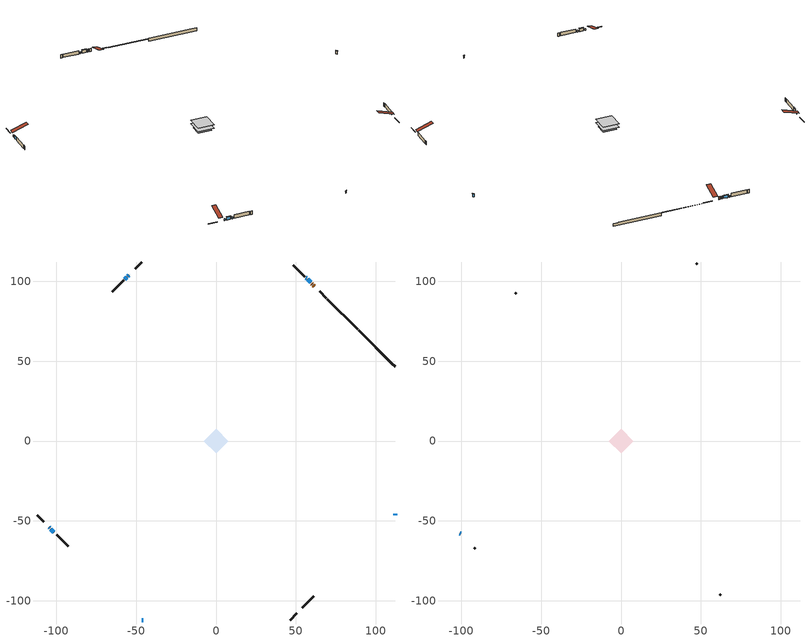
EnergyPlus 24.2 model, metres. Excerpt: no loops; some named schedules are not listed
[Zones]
conditioned space
 floor adiabatic (Floor2 construction): -6.37,0 0,6.37 6.37,0 0,-6.37 z0.11
 floor adiabatic (AdiabaticFloorConstruction): -7.68,0 0,7.68 7.68,0 0,-7.68 z0.11
 floor foundation (Slab1 construction): -5.71,0.62 -0.62,5.71 5.71,-0.62 0.62,-5.71 z-2.1
 floor foundation (Slab2 construction): -6.37,0 0,6.37 6.37,0 0,-6.37 z-0.26
 wall outside (RimJoist1 construction): 46.44,-112.12 50.72,-107.84 / -112.12,-46.44 -107.84,-50.72 / -46.44,112.12 -50.72,107.84 / 69.15,89.4 64.87,93.68 z0.11:0.41
 wall outside (AdiabaticWallConstruction 1): 61.59,96.97 60.9,97.65 / 60.24,98.31 59.92,98.64 z0.11:2.14
 wall outside (AdiabaticWallConstruction): -104.55,-54 -104.08,-54.48 / -54,104.55 -54.1,104.46 / -54.75,103.8 -55.22,103.33 z0.11:1.33; -46.44,-112.12 -45.56,-112.12 z0.11:1.51; -103.42,-55.13 -101.55,-57 / 112.12,-46.44 112.12,-45.56 / 59.26,99.29 57.39,101.16 / -55.88,102.67 -57.13,101.43 z0.11:2.15; 56.74,101.82 56.31,102.25 z0.11:0.95
 wall outside (Wall1 construction): 54,-104.55 61.28,-97.28 / -99.77,-58.79 -92.49,-66.06 / -57.78,100.77 -65.06,93.5 / 55.65,102.9 48.38,110.18 z0.11:2.55
 wall foundation (FoundationWall1 construction): 89.29,69.26,-2.1 89.29,69.26,0.11 109.83,48.72,0.11 109.83,48.72,-0.18 112.12,46.44,-0.18 112.12,46.44,-2.1
 wall foundation (FoundationWall2 construction): 88.63,69.92 69.81,88.74 z-0.26:0.04
 window (WindowConstruction 6): -104.55,-54 -104.08,-54.48 z0.11:1.33
 window (WindowConstruction 4): -46.44,-112.12 -45.56,-112.12 z0.11:1.51
 window (WindowConstruction 5): -103.42,-55.13 -101.55,-57 z0.11:2.15
 window (WindowConstruction 7): -54,104.55 -54.1,104.46 z0.11:1.33
 window (WindowConstruction 8): -54.75,103.8 -55.22,103.33 z0.11:1.33
 window (WindowConstruction): 112.12,-46.44 112.12,-45.56 z0.11:2.15
 window (WindowConstruction 1): 59.26,99.29 57.39,101.16 z0.11:2.15
 window (WindowConstruction 2): 56.74,101.82 56.31,102.25 z0.11:0.95
 window (WindowConstruction 3): -55.88,102.67 -57.13,101.43 z0.11:2.15
 door (Door): 61.59,96.97 60.9,97.65 z0.11:2.14
 door (Door 1): 60.24,98.31 59.92,98.63 z0.11:2.14
 ceiling adiabatic (AdiabaticFloorConstruction): 0,-7.68 7.68,0 0,7.68 -7.68,0 z0.11
attic - vented
 floor to conditioned space (Floor1 construction Reversed): -7.68,0 0,7.68 7.68,0 0,-7.68 z2.55
 wall outside (AdiabaticWallConstruction): -100.9,-57.66 -100.42,-58.13 z0.11:1.33
 wall outside (Wall2 construction): 61.93,-96.62 62.56,-96 / -91.84,-66.72 -91.21,-67.34 / -65.71,92.84 -66.34,92.22 / 47.72,110.83 47.1,111.46 z0.11:2.55
 window (WindowConstruction 9): -100.9,-57.66 -100.42,-58.13 z0.11:1.33
 roof outside (Roof1 construction): 53.35,-105.21,2.55 45.87,-97.72,6.08 43.89,-99.7,6.08 51.38,-107.18,2.55; -105.21,-53.35,2.55 -97.72,-45.87,6.08 -99.7,-43.89,6.08 -107.18,-51.38,2.55; -53.35,105.21,2.55 -45.87,97.72,6.08 -43.89,99.7,6.08 -51.38,107.18,2.55; 62.24,96.31,2.55 54.76,88.83,6.08 56.73,86.86,6.08 64.22,94.34,2.55
shading: -45.36,-112.12 -46.64,-112.12 -46.64,-112.53 -45.36,-112.53 z1.71; -101.41,-57.14 -103.56,-54.99 -103.85,-55.28 -101.7,-57.43 z2.35; 112.12,-45.36 112.12,-46.64 112.53,-46.64 112.53,-45.36 z2.35; 57.25,101.3 59.41,99.15 59.7,99.44 57.54,101.59 z2.35; 56.16,102.39 56.88,101.67 57.17,101.97 56.46,102.68 z1.15; -57.27,101.29 -55.74,102.82 -56.03,103.11 -57.56,101.58 z2.35
[Building]
Building 1: Terrain=Suburbs
[Site:Location]
Quebec Intl AP_QC: Latitude {deg}=46.8; Longitude {deg}=-71.38; Time Zone {hr}=-5; Elevation {m}=74; Keep Site Location Information=Yes
[Site:GroundTemperature:Shallow]
0.0108218, -2.24938, -2.43038, -1.3578, 2.94801, 7.23376, 10.9493, 13.303, 13.5029, 11.5886, 7.96783, 3.81355
[Site:WaterMainsTemperature]
Calculation Method=Schedule; Temperature Schedule=mains temperature schedule
[Material] Roughness=Rough; Thermal Absorptance=0.9
Name | Thickness {m} | Conductivity {W/m-K} | Density {kg/m3} | Specific Heat {J/kg-K} | Solar Absorptance | Visible Absorptance
asphalt or fiberglass shingles | 0.00635 | 0.162714 | 1121.4 | 1465.45 | 0.4 | 0.4
ceiling loosefill ins | 0.0846667 | 0.0480833 | 16.02 | 1046.75 | 0.7 | 0.7
ceiling stud and cavity | 0.1397 | 0.154653 | 65.682 | 1177.47 | 0.7 | 0.7
concrete 4.0 in. | 0.1016 | 1.803125 | 2242.8 | 837.4 | 0.7 | 0.7
concrete 8.0 in. | 0.2032 | 1.803125 | 2242.8 | 837.4 | 0.7 | 0.7
door material | 0.04445 | 0.188738 | 512.64 | 1214.23 | 0.7 | 0.7
exterior vertical ins | 0.0190685 | 0.029427 | 32.04 | 1214.23 | 0.7 | 0.7
floor covering | 0.0127 | 9.015625 | 54.468 | 1339.84 | 0.6 | 0.6
floor covering 1 | 0.0127 | 0.0433444 | 54.468 | 1339.84 | 0.6 | 0.6
floor rigid ins; wall rigid ins | 0.512978 | 0.029427 | 32.04 | 1214.23 | 0.7 | 0.7
floor stud and cavity | 0.0889 | 0.340671 | 50.32683 | 1063.81 | 0.7 | 0.7
floor stud and cavity 1 | 0.1397 | 1.75129 | 37.0049 | 1207.88 | 0.7 | 0.7
furniture material conditioned space 1 | 0.1524 | 0.115458 | 640.8 | 1214.23 | 0.6 | 0.6
gypsum board | 0.0127 | 0.160291 | 801 | 837.4 | 0.6 | 0.6
gypsum board 1 | 0.0127 | 0.160291 | 801 | 837.4 | 0.7 | 0.7
osb sheathing 0.5 in. | 0.0127 | 0.115458 | 512.64 | 1214.23 | 0.7 | 0.7
osb sheathing 0.75 in. | 0.01905 | 0.115458 | 512.64 | 1214.23 | 0.7 | 0.7
rim joist stud and cavity | 0.0508 | 0.126838 | 50.32683 | 1063.81 | 0.6 | 0.6
wall stud and cavity | 0.1397 | 0.181555 | 139.0536 | 1170.24 | 0.7 | 0.7
wall stud and cavity 1 | 0.0889 | 6.1454 | 50.32683 | 1063.81 | 0.6 | 0.6
wall stud and cavity 2 | 0.0889 | 0.380278 | 52.3479 | 1209.89 | 0.7 | 0.7
wall stud and cavity 3 | 0.0889 | 0.391764 | 83.0341 | 1211.67 | 0.7 | 0.7
wood siding | 0.0254 | 0.102417 | 544.68 | 1172.36 | 0.4 | 0.4
wood siding 1 | 0.00254 | 0.102417 | 544.68 | 1172.36 | 0.4 | 0.4
wood siding 2; wood siding 3; wood siding 4 | 0.0254 | 0.102417 | 544.68 | 1172.36 | 0.7 | 0.7
[WindowMaterial:SimpleGlazingSystem]
Name | U-Factor {W/m2-K} | Solar Heat Gain Coefficient
WindowMaterial | 2.9378 | 0.6
WindowMaterial 1 | 2.99912 | 0.5
WindowMaterial 2 | 2.94859 | 0.58
WindowMaterial 3 | 3.01559 | 0.62
WindowMaterial 4 | 3.222265 | 0.42
[Construction]
AdiabaticFloorConstruction: floor stud and cavity 1, floor rigid ins, osb sheathing 0.75 in., floor covering 1
AdiabaticWallConstruction: wood siding 3, wall rigid ins, wall stud and cavity 2, gypsum board
AdiabaticWallConstruction 1: wood siding 4, wall rigid ins, wall stud and cavity 2, gypsum board
Door; Door 1: door material
Floor1 construction Reversed: gypsum board, ceiling stud and cavity, ceiling loosefill ins
Floor2 construction: floor stud and cavity, floor covering
FoundationWall1 construction: concrete 8.0 in.
FoundationWall2 construction: concrete 8.0 in., gypsum board 1
furniture construction conditioned space 1: furniture material conditioned space 1
PartitionWallConstruction: gypsum board, wall stud and cavity 3, gypsum board
RimJoist1 construction: wood siding 2, rim joist stud and cavity
Roof1 construction: asphalt or fiberglass shingles
Slab1 construction; Slab2 construction: concrete 4.0 in.
Wall1 construction: wood siding, osb sheathing 0.5 in., wall stud and cavity, gypsum board
Wall2 construction: wood siding 1, wall stud and cavity 1
WindowConstruction; WindowConstruction 1; WindowConstruction 3; WindowConstruction 5: WindowMaterial
WindowConstruction 2: WindowMaterial 1
WindowConstruction 4: WindowMaterial 2
WindowConstruction 6; WindowConstruction 8; WindowConstruction 9: WindowMaterial 3
WindowConstruction 7: WindowMaterial 4
[Zone] Multiplier=1; Part of Total Floor Area=Yes
Name | Volume {m3}
attic - vented | 67.5658
conditioned space | 485.4
[Space]
Name | Zone | Volume {m3}
attic - vented 1 | attic - vented | 67.5658
conditioned space 1 | conditioned space | 485.4
[ZoneInfiltration:EffectiveLeakageArea]
infil attic - vented 1: Zone or Space=attic - vented 1; Schedule=Always On Discrete; Effective Air Leakage Area {cm2}=4357.29; Stack Coefficient=0.000414911; Wind Coefficient=1.37625e-05
[ZoneMixing]
whole house fan mix: Zone or Space=attic - vented; Schedule=Always On Continuous; Design Flow Rate Calculation Method=Flow/Zone; Design Flow Rate {m3/s}=0; Source Zone or Space=conditioned space
[SurfaceProperty:ExposedFoundationPerimeter] Exposed Perimeter Calculation Method=TotalExposedPerimeter
Name | Total Exposed Perimeter {m}
Slab1 | 32.278
Slab2 | 26.621
[InternalMass] Zone or ZoneList=conditioned space; Space or SpaceList=conditioned space 1
Name | Construction | Surface Area {m2}
furniture mass conditioned space 1 | furniture construction conditioned space 1 | 137.8
partition wall mass | PartitionWallConstruction | 263.42
[Lights]
interior lighting: Zone or ZoneList or Space or SpaceList=conditioned space 1; Schedule=interior lighting schedule; Design Level Calculation Method=LightingLevel; Lighting Level {W}=343.2; Return Air Fraction=0; Fraction Radiant=0.6; Fraction Visible=0.2; Fraction Replaceable=1
[People]
occupants: Zone or ZoneList or Space or SpaceList=conditioned space 1; Number of People Schedule=occupants schedule; Number of People Calculation Method=People; Number of People=3; Fraction Radiant=0.314171; Sensible Heat Fraction=0.56303; Activity Level Schedule=occupants activity schedule; Carbon Dioxide Generation Rate {m3/s-W}=0; Enable ASHRAE 55 Comfort Warnings=No; Mean Radiant Temperature Calculation Type=EnclosureAveraged
[ElectricEquipment] Zone or ZoneList or Space or SpaceList=conditioned space 1; Design Level Calculation Method=EquipmentLevel
Name | Schedule | Design Level {W} | Fraction Latent | Fraction Radiant | Fraction Lost
clothes dryer | clothes dryer schedule | 140.772 | 0.015 | 0.081 | 0.85
clothes washer | clothes washer schedule | 32.1985 | 0.03 | 0.162 | 0.7
cooking range | cooking range schedule | 215.147 | 0.08 | 0.432 | 0.2
dishwasher | dishwasher schedule | 66.8632 | 0.3 | 0.18 | 0.4
fridge | fridge schedule | 72.9452 | 0 | 0.6 | 0
mech vent bath fan 0 | mech vent bath fan 0 schedule | 50.2 | 0 | 0 | 1
mech vent house fan | mech vent house fan schedule | 12.6667 | 0 | 0 | 1
mech vent house fan cfis | mech vent house fan cfis schedule | 0 | 0 | 0 | 0
mech vent range fan 0 | mech vent range fan 0 schedule | 57 | 0 | 0 | 1
misc plug loads | misc plug loads schedule | 494.7 | 0.045 | 0.513 | 0.1
whole house fan | Always On Discrete | 0 | 0 | 0 | 1
[OtherEquipment] Zone or ZoneList or Space or SpaceList=conditioned space 1; Design Level Calculation Method=EquipmentLevel
Name | Fuel Type | Schedule | Design Level {W} | Fraction Latent | Fraction Radiant | Fraction Lost
clothes dryer 1 | Electricity | clothes dryer schedule | 0 | 0.015 | 0.081 | 0.85
cooking range 1 | Electricity | cooking range schedule | 0 | 0.08 | 0.432 | 0.2
general water use latent | None | general water use schedule | 62.594 | 1 | 0 | 0
general water use sensible | None | general water use schedule | -61.6891 | 0 | 0.6 | 0
mech vent house fan latent load | None | Always On Discrete | 0 | 1 | 0 | 0
mech vent house fan sensible load | None | Always On Discrete | 0 | 0 | 0 | 0
water heater energy adjustment1 | Electricity | Always On Discrete | 0.01 | 0 | 0 | 1
[ZoneInfiltration:DesignFlowRate] Zone or ZoneList or Space or SpaceList=conditioned space 1; Schedule=Always On Discrete; Design Flow Rate Calculation Method=Flow/Zone; Design Flow Rate {m3/s}=0
infil flow; natural vent flow; whole house fan flow
[Foundation:Kiva] Initial Indoor Air Temperature {C}=18; Wall Depth Below Slab {m}=0.2032
Name | Wall Height Above Grade {m} | Custom Block Material Name 1 | Custom Block Depth 1 {m} | Custom Block X Position 1 {m} | Custom Block Z Position 1 {m}
Foundation Kiva 1 | 0.110002
Foundation Kiva 2 | 0.0400202 | exterior vertical ins | 0.300015 | 0.2159 | 0
[Foundation:Kiva:Settings]
Soil Conductivity {W/m-K}=0.849921; Soil Density {kg/m3}=1842.3; Soil Specific Heat {J/kg-K}=418.7; Ground Solar Absorptivity=0.9; Ground Thermal Absorptivity=0.9; Ground Surface Roughness {m}=0.03; Far-Field Width {m}=40; Deep-Ground Boundary Condition=ZeroFlux; Deep-Ground Depth {m}=40; Minimum Cell Dimension {m}=0.2; Maximum Cell Growth Coefficient=3; Simulation Timestep=Timestep
[Exterior:Lights]
exterior lighting: Schedule=exterior lighting schedule; Design Level {W}=75.6
[Schedule:Constant]
Name | Hourly Value
Always On Continuous; mech vent house fan schedule; mech vent house fan cfis schedule; Always On Discrete | 1
occupants activity schedule | 117.228
fridge schedule | 0
[Schedule:Week:Daily]
interior lighting schedule Week Rule - Jan1-Jan27: interior lighting schedule day, interior lighting schedule day, interior lighting schedule day, interior lighting schedule day, interior lighting schedule day, interior lighting schedule day, interior lighting schedule day, interior lighting schedule default day, interior lighting schedule default day, interior lighting schedule default day, interior lighting schedule default day, interior lighting schedule default day
interior lighting schedule Week Rule - Jan28-Feb3: interior lighting schedule day, interior lighting schedule day, interior lighting schedule day, interior lighting schedule day, interior lighting schedule day 1, interior lighting schedule day 1, interior lighting schedule day 1, interior lighting schedule default day, interior lighting schedule default day, interior lighting schedule default day, interior lighting schedule default day, interior lighting schedule default day
interior lighting schedule Week Rule - Feb4-Feb24: interior lighting schedule day 1, interior lighting schedule day 1, interior lighting schedule day 1, interior lighting schedule day 1, interior lighting schedule day 1, interior lighting schedule day 1, interior lighting schedule day 1, interior lighting schedule default day, interior lighting schedule default day, interior lighting schedule default day, interior lighting schedule default day, interior lighting schedule default day
interior lighting schedule Week Rule - Feb25-Mar3: interior lighting schedule day 1, interior lighting schedule day 1, interior lighting schedule day 1, interior lighting schedule day 1, interior lighting schedule day 2, interior lighting schedule day 2, interior lighting schedule day 2, interior lighting schedule default day, interior lighting schedule default day, interior lighting schedule default day, interior lighting schedule default day, interior lighting schedule default day
interior lighting schedule Week Rule - Mar4-Mar31: interior lighting schedule day 2, interior lighting schedule day 2, interior lighting schedule day 2, interior lighting schedule day 2, interior lighting schedule day 2, interior lighting schedule day 2, interior lighting schedule day 2, interior lighting schedule default day, interior lighting schedule default day, interior lighting schedule default day, interior lighting schedule default day, interior lighting schedule default day
interior lighting schedule Week Rule - Apr1-Apr28: interior lighting schedule day 3, interior lighting schedule day 3, interior lighting schedule day 3, interior lighting schedule day 3, interior lighting schedule day 3, interior lighting schedule day 3, interior lighting schedule day 3, interior lighting schedule default day, interior lighting schedule default day, interior lighting schedule default day, interior lighting schedule default day, interior lighting schedule default day
interior lighting schedule Week Rule - Apr29-May5: interior lighting schedule day 3, interior lighting schedule day 3, interior lighting schedule day 4, interior lighting schedule day 4, interior lighting schedule day 4, interior lighting schedule day 4, interior lighting schedule day 4, interior lighting schedule default day, interior lighting schedule default day, interior lighting schedule default day, interior lighting schedule default day, interior lighting schedule default day
interior lighting schedule Week Rule - May6-May26: interior lighting schedule day 4, interior lighting schedule day 4, interior lighting schedule day 4, interior lighting schedule day 4, interior lighting schedule day 4, interior lighting schedule day 4, interior lighting schedule day 4, interior lighting schedule default day, interior lighting schedule default day, interior lighting schedule default day, interior lighting schedule default day, interior lighting schedule default day
interior lighting schedule Week Rule - May27-Jun2: interior lighting schedule day 4, interior lighting schedule day 4, interior lighting schedule day 4, interior lighting schedule day 4, interior lighting schedule day 4, interior lighting schedule day 5, interior lighting schedule day 5, interior lighting schedule default day, interior lighting schedule default day, interior lighting schedule default day, interior lighting schedule default day, interior lighting schedule default day
interior lighting schedule Week Rule - Jun3-Jun30: interior lighting schedule day 5, interior lighting schedule day 5, interior lighting schedule day 5, interior lighting schedule day 5, interior lighting schedule day 5, interior lighting schedule day 5, interior lighting schedule day 5, interior lighting schedule default day, interior lighting schedule default day, interior lighting schedule default day, interior lighting schedule default day, interior lighting schedule default day
interior lighting schedule Week Rule - Jul1-Jul28: interior lighting schedule day 6, interior lighting schedule day 6, interior lighting schedule day 6, interior lighting schedule day 6, interior lighting schedule day 6, interior lighting schedule day 6, interior lighting schedule day 6, interior lighting schedule default day, interior lighting schedule default day, interior lighting schedule default day, interior lighting schedule default day, interior lighting schedule default day
interior lighting schedule Week Rule - Jul29-Aug4: interior lighting schedule day 6, interior lighting schedule day 6, interior lighting schedule day 6, interior lighting schedule day 7, interior lighting schedule day 7, interior lighting schedule day 7, interior lighting schedule day 7, interior lighting schedule default day, interior lighting schedule default day, interior lighting schedule default day, interior lighting schedule default day, interior lighting schedule default day
interior lighting schedule Week Rule - Aug5-Aug25: interior lighting schedule day 7, interior lighting schedule day 7, interior lighting schedule day 7, interior lighting schedule day 7, interior lighting schedule day 7, interior lighting schedule day 7, interior lighting schedule day 7, interior lighting schedule default day, interior lighting schedule default day, interior lighting schedule default day, interior lighting schedule default day, interior lighting schedule default day
interior lighting schedule Week Rule - Aug26-Sep1: interior lighting schedule day 7, interior lighting schedule day 7, interior lighting schedule day 7, interior lighting schedule day 7, interior lighting schedule day 7, interior lighting schedule day 7, interior lighting schedule day 8, interior lighting schedule default day, interior lighting schedule default day, interior lighting schedule default day, interior lighting schedule default day, interior lighting schedule default day
interior lighting schedule Week Rule - Sep2-Sep29: interior lighting schedule day 8, interior lighting schedule day 8, interior lighting schedule day 8, interior lighting schedule day 8, interior lighting schedule day 8, interior lighting schedule day 8, interior lighting schedule day 8, interior lighting schedule default day, interior lighting schedule default day, interior lighting schedule default day, interior lighting schedule default day, interior lighting schedule default day
interior lighting schedule Week Rule - Sep30-Oct6: interior lighting schedule day 8, interior lighting schedule day 9, interior lighting schedule day 9, interior lighting schedule day 9, interior lighting schedule day 9, interior lighting schedule day 9, interior lighting schedule day 9, interior lighting schedule default day, interior lighting schedule default day, interior lighting schedule default day, interior lighting schedule default day, interior lighting schedule default day
interior lighting schedule Week Rule - Oct7-Oct27: interior lighting schedule day 9, interior lighting schedule day 9, interior lighting schedule day 9, interior lighting schedule day 9, interior lighting schedule day 9, interior lighting schedule day 9, interior lighting schedule day 9, interior lighting schedule default day, interior lighting schedule default day, interior lighting schedule default day, interior lighting schedule default day, interior lighting schedule default day
interior lighting schedule Week Rule - Oct28-Nov3: interior lighting schedule day 9, interior lighting schedule day 9, interior lighting schedule day 9, interior lighting schedule day 9, interior lighting schedule day 10, interior lighting schedule day 10, interior lighting schedule day 10, interior lighting schedule default day, interior lighting schedule default day, interior lighting schedule default day, interior lighting schedule default day, interior lighting schedule default day
interior lighting schedule Week Rule - Nov4-Nov24: interior lighting schedule day 10, interior lighting schedule day 10, interior lighting schedule day 10, interior lighting schedule day 10, interior lighting schedule day 10, interior lighting schedule day 10, interior lighting schedule day 10, interior lighting schedule default day, interior lighting schedule default day, interior lighting schedule default day, interior lighting schedule default day, interior lighting schedule default day
interior lighting schedule Week Rule - Nov25-Dec1: interior lighting schedule day 10, interior lighting schedule day 10, interior lighting schedule day 10, interior lighting schedule day 10, interior lighting schedule day 10, interior lighting schedule day 10, interior lighting schedule day 11, interior lighting schedule default day, interior lighting schedule default day, interior lighting schedule default day, interior lighting schedule default day, interior lighting schedule default day
interior lighting schedule Week Rule - Dec2-Dec31: interior lighting schedule day 11, interior lighting schedule day 11, interior lighting schedule day 11, interior lighting schedule day 11, interior lighting schedule day 11, interior lighting schedule day 11, interior lighting schedule day 11, interior lighting schedule default day, interior lighting schedule default day, interior lighting schedule default day, interior lighting schedule default day, interior lighting schedule default day
occupants schedule Week Rule - Jan1-Dec31: occupants schedule day, occupants schedule day, occupants schedule day, occupants schedule day, occupants schedule day, occupants schedule day, occupants schedule day, occupants schedule default day, occupants schedule default day, occupants schedule default day, occupants schedule default day, occupants schedule default day
clothes dryer schedule Week Rule - Jan1-Dec31: clothes dryer schedule day, clothes dryer schedule day, clothes dryer schedule day, clothes dryer schedule day, clothes dryer schedule day, clothes dryer schedule day, clothes dryer schedule day, clothes dryer schedule default day, clothes dryer schedule default day, clothes dryer schedule default day, clothes dryer schedule default day, clothes dryer schedule default day
clothes washer schedule Week Rule - Jan1-Dec31: clothes washer schedule day, clothes washer schedule day, clothes washer schedule day, clothes washer schedule day, clothes washer schedule day, clothes washer schedule day, clothes washer schedule day, clothes washer schedule default day, clothes washer schedule default day, clothes washer schedule default day, clothes washer schedule default day, clothes washer schedule default day
cooking range schedule Week Rule - Jan1-Dec31: cooking range schedule day, cooking range schedule day, cooking range schedule day, cooking range schedule day, cooking range schedule day, cooking range schedule day, cooking range schedule day, cooking range schedule default day, cooking range schedule default day, cooking range schedule default day, cooking range schedule default day, cooking range schedule default day
dishwasher schedule Week Rule - Jan1-Dec31: dishwasher schedule day, dishwasher schedule day, dishwasher schedule day, dishwasher schedule day, dishwasher schedule day, dishwasher schedule day, dishwasher schedule day, dishwasher schedule default day, dishwasher schedule default day, dishwasher schedule default day, dishwasher schedule default day, dishwasher schedule default day
mech vent bath fan 0 schedule Week Rule - Jan1-Dec31: mech vent bath fan 0 schedule day, mech vent bath fan 0 schedule day, mech vent bath fan 0 schedule day, mech vent bath fan 0 schedule day, mech vent bath fan 0 schedule day, mech vent bath fan 0 schedule day, mech vent bath fan 0 schedule day, mech vent bath fan 0 schedule default day, mech vent bath fan 0 schedule default day, mech vent bath fan 0 schedule default day, mech vent bath fan 0 schedule default day, mech vent bath fan 0 schedule default day
mech vent range fan 0 schedule Week Rule - Jan1-Dec31: mech vent range fan 0 schedule day, mech vent range fan 0 schedule day, mech vent range fan 0 schedule day, mech vent range fan 0 schedule day, mech vent range fan 0 schedule day, mech vent range fan 0 schedule day, mech vent range fan 0 schedule day, mech vent range fan 0 schedule default day, mech vent range fan 0 schedule default day, mech vent range fan 0 schedule default day, mech vent range fan 0 schedule default day, mech vent range fan 0 schedule default day
misc plug loads schedule Week Rule - Jan1-Dec31: misc plug loads schedule day, misc plug loads schedule day, misc plug loads schedule day, misc plug loads schedule day, misc plug loads schedule day, misc plug loads schedule day, misc plug loads schedule day, misc plug loads schedule default day, misc plug loads schedule default day, misc plug loads schedule default day, misc plug loads schedule default day, misc plug loads schedule default day
general water use schedule Week Rule - Jan1-Dec31: general water use schedule day, general water use schedule day, general water use schedule day, general water use schedule day, general water use schedule day, general water use schedule day, general water use schedule day, general water use schedule default day, general water use schedule default day, general water use schedule default day, general water use schedule default day, general water use schedule default day
exterior lighting schedule Week Rule - Jan1-Jan27: exterior lighting schedule day, exterior lighting schedule day, exterior lighting schedule day, exterior lighting schedule day, exterior lighting schedule day, exterior lighting schedule day, exterior lighting schedule day, exterior lighting schedule default day, exterior lighting schedule default day, exterior lighting schedule default day, exterior lighting schedule default day, exterior lighting schedule default day
exterior lighting schedule Week Rule - Jan28-Feb3: exterior lighting schedule day, exterior lighting schedule day, exterior lighting schedule day, exterior lighting schedule day, exterior lighting schedule day 1, exterior lighting schedule day 1, exterior lighting schedule day 1, exterior lighting schedule default day, exterior lighting schedule default day, exterior lighting schedule default day, exterior lighting schedule default day, exterior lighting schedule default day
exterior lighting schedule Week Rule - Feb4-Feb24: exterior lighting schedule day 1, exterior lighting schedule day 1, exterior lighting schedule day 1, exterior lighting schedule day 1, exterior lighting schedule day 1, exterior lighting schedule day 1, exterior lighting schedule day 1, exterior lighting schedule default day, exterior lighting schedule default day, exterior lighting schedule default day, exterior lighting schedule default day, exterior lighting schedule default day
exterior lighting schedule Week Rule - Feb25-Mar3: exterior lighting schedule day 1, exterior lighting schedule day 1, exterior lighting schedule day 1, exterior lighting schedule day 1, exterior lighting schedule day 2, exterior lighting schedule day 2, exterior lighting schedule day 2, exterior lighting schedule default day, exterior lighting schedule default day, exterior lighting schedule default day, exterior lighting schedule default day, exterior lighting schedule default day
exterior lighting schedule Week Rule - Mar4-Mar31: exterior lighting schedule day 2, exterior lighting schedule day 2, exterior lighting schedule day 2, exterior lighting schedule day 2, exterior lighting schedule day 2, exterior lighting schedule day 2, exterior lighting schedule day 2, exterior lighting schedule default day, exterior lighting schedule default day, exterior lighting schedule default day, exterior lighting schedule default day, exterior lighting schedule default day
exterior lighting schedule Week Rule - Apr1-Apr28: exterior lighting schedule day 3, exterior lighting schedule day 3, exterior lighting schedule day 3, exterior lighting schedule day 3, exterior lighting schedule day 3, exterior lighting schedule day 3, exterior lighting schedule day 3, exterior lighting schedule default day, exterior lighting schedule default day, exterior lighting schedule default day, exterior lighting schedule default day, exterior lighting schedule default day
exterior lighting schedule Week Rule - Apr29-May5: exterior lighting schedule day 3, exterior lighting schedule day 3, exterior lighting schedule day 4, exterior lighting schedule day 4, exterior lighting schedule day 4, exterior lighting schedule day 4, exterior lighting schedule day 4, exterior lighting schedule default day, exterior lighting schedule default day, exterior lighting schedule default day, exterior lighting schedule default day, exterior lighting schedule default day
exterior lighting schedule Week Rule - May6-May26: exterior lighting schedule day 4, exterior lighting schedule day 4, exterior lighting schedule day 4, exterior lighting schedule day 4, exterior lighting schedule day 4, exterior lighting schedule day 4, exterior lighting schedule day 4, exterior lighting schedule default day, exterior lighting schedule default day, exterior lighting schedule default day, exterior lighting schedule default day, exterior lighting schedule default day
exterior lighting schedule Week Rule - May27-Jun2: exterior lighting schedule day 4, exterior lighting schedule day 4, exterior lighting schedule day 4, exterior lighting schedule day 4, exterior lighting schedule day 4, exterior lighting schedule day 5, exterior lighting schedule day 5, exterior lighting schedule default day, exterior lighting schedule default day, exterior lighting schedule default day, exterior lighting schedule default day, exterior lighting schedule default day
exterior lighting schedule Week Rule - Jun3-Jun30: exterior lighting schedule day 5, exterior lighting schedule day 5, exterior lighting schedule day 5, exterior lighting schedule day 5, exterior lighting schedule day 5, exterior lighting schedule day 5, exterior lighting schedule day 5, exterior lighting schedule default day, exterior lighting schedule default day, exterior lighting schedule default day, exterior lighting schedule default day, exterior lighting schedule default day
exterior lighting schedule Week Rule - Jul1-Jul28: exterior lighting schedule day 6, exterior lighting schedule day 6, exterior lighting schedule day 6, exterior lighting schedule day 6, exterior lighting schedule day 6, exterior lighting schedule day 6, exterior lighting schedule day 6, exterior lighting schedule default day, exterior lighting schedule default day, exterior lighting schedule default day, exterior lighting schedule default day, exterior lighting schedule default day
exterior lighting schedule Week Rule - Jul29-Aug4: exterior lighting schedule day 6, exterior lighting schedule day 6, exterior lighting schedule day 6, exterior lighting schedule day 7, exterior lighting schedule day 7, exterior lighting schedule day 7, exterior lighting schedule day 7, exterior lighting schedule default day, exterior lighting schedule default day, exterior lighting schedule default day, exterior lighting schedule default day, exterior lighting schedule default day
exterior lighting schedule Week Rule - Aug5-Aug25: exterior lighting schedule day 7, exterior lighting schedule day 7, exterior lighting schedule day 7, exterior lighting schedule day 7, exterior lighting schedule day 7, exterior lighting schedule day 7, exterior lighting schedule day 7, exterior lighting schedule default day, exterior lighting schedule default day, exterior lighting schedule default day, exterior lighting schedule default day, exterior lighting schedule default day
exterior lighting schedule Week Rule - Aug26-Sep1: exterior lighting schedule day 7, exterior lighting schedule day 7, exterior lighting schedule day 7, exterior lighting schedule day 7, exterior lighting schedule day 7, exterior lighting schedule day 7, exterior lighting schedule day 8, exterior lighting schedule default day, exterior lighting schedule default day, exterior lighting schedule default day, exterior lighting schedule default day, exterior lighting schedule default day
exterior lighting schedule Week Rule - Sep2-Sep29: exterior lighting schedule day 8, exterior lighting schedule day 8, exterior lighting schedule day 8, exterior lighting schedule day 8, exterior lighting schedule day 8, exterior lighting schedule day 8, exterior lighting schedule day 8, exterior lighting schedule default day, exterior lighting schedule default day, exterior lighting schedule default day, exterior lighting schedule default day, exterior lighting schedule default day
exterior lighting schedule Week Rule - Sep30-Oct6: exterior lighting schedule day 8, exterior lighting schedule day 9, exterior lighting schedule day 9, exterior lighting schedule day 9, exterior lighting schedule day 9, exterior lighting schedule day 9, exterior lighting schedule day 9, exterior lighting schedule default day, exterior lighting schedule default day, exterior lighting schedule default day, exterior lighting schedule default day, exterior lighting schedule default day
exterior lighting schedule Week Rule - Oct7-Oct27: exterior lighting schedule day 9, exterior lighting schedule day 9, exterior lighting schedule day 9, exterior lighting schedule day 9, exterior lighting schedule day 9, exterior lighting schedule day 9, exterior lighting schedule day 9, exterior lighting schedule default day, exterior lighting schedule default day, exterior lighting schedule default day, exterior lighting schedule default day, exterior lighting schedule default day
exterior lighting schedule Week Rule - Oct28-Nov3: exterior lighting schedule day 9, exterior lighting schedule day 9, exterior lighting schedule day 9, exterior lighting schedule day 9, exterior lighting schedule day 10, exterior lighting schedule day 10, exterior lighting schedule day 10, exterior lighting schedule default day, exterior lighting schedule default day, exterior lighting schedule default day, exterior lighting schedule default day, exterior lighting schedule default day
exterior lighting schedule Week Rule - Nov4-Nov24: exterior lighting schedule day 10, exterior lighting schedule day 10, exterior lighting schedule day 10, exterior lighting schedule day 10, exterior lighting schedule day 10, exterior lighting schedule day 10, exterior lighting schedule day 10, exterior lighting schedule default day, exterior lighting schedule default day, exterior lighting schedule default day, exterior lighting schedule default day, exterior lighting schedule default day
exterior lighting schedule Week Rule - Nov25-Dec1: exterior lighting schedule day 10, exterior lighting schedule day 10, exterior lighting schedule day 10, exterior lighting schedule day 10, exterior lighting schedule day 10, exterior lighting schedule day 10, exterior lighting schedule day 11, exterior lighting schedule default day, exterior lighting schedule default day, exterior lighting schedule default day, exterior lighting schedule default day, exterior lighting schedule default day
[Schedule:Year]
interior lighting schedule: interior lighting schedule Week Rule - Jan1-Jan27, 1, 1, 1, 27, interior lighting schedule Week Rule - Jan28-Feb3, 1, 28, 2, 3, interior lighting schedule Week Rule - Feb4-Feb24, 2, 4, 2, 24, interior lighting schedule Week Rule - Feb25-Mar3, 2, 25, 3, 3, interior lighting schedule Week Rule - Mar4-Mar31, 3, 4, 3, 31, interior lighting schedule Week Rule - Apr1-Apr28, 4, 1, 4, 28, interior lighting schedule Week Rule - Apr29-May5, 4, 29, 5, 5, interior lighting schedule Week Rule - May6-May26, 5, 6, 5, 26, interior lighting schedule Week Rule - May27-Jun2, 5, 27, 6, 2, interior lighting schedule Week Rule - Jun3-Jun30, 6, 3, 6, 30, interior lighting schedule Week Rule - Jul1-Jul28, 7, 1, 7, 28, interior lighting schedule Week Rule - Jul29-Aug4, 7, 29, 8, 4, interior lighting schedule Week Rule - Aug5-Aug25, 8, 5, 8, 25, interior lighting schedule Week Rule - Aug26-Sep1, 8, 26, 9, 1, interior lighting schedule Week Rule - Sep2-Sep29, 9, 2, 9, 29, interior lighting schedule Week Rule - Sep30-Oct6, 9, 30, 10, 6, interior lighting schedule Week Rule - Oct7-Oct27, 10, 7, 10, 27, interior lighting schedule Week Rule - Oct28-Nov3, 10, 28, 11, 3, interior lighting schedule Week Rule - Nov4-Nov24, 11, 4, 11, 24, interior lighting schedule Week Rule - Nov25-Dec1, 11, 25, 12, 1, interior lighting schedule Week Rule - Dec2-Dec31, 12, 2, 12, 31
occupants schedule: occupants schedule Week Rule - Jan1-Dec31, 1, 1, 12, 31
clothes dryer schedule: clothes dryer schedule Week Rule - Jan1-Dec31, 1, 1, 12, 31
clothes washer schedule: clothes washer schedule Week Rule - Jan1-Dec31, 1, 1, 12, 31
cooking range schedule: cooking range schedule Week Rule - Jan1-Dec31, 1, 1, 12, 31
dishwasher schedule: dishwasher schedule Week Rule - Jan1-Dec31, 1, 1, 12, 31
mech vent bath fan 0 schedule: mech vent bath fan 0 schedule Week Rule - Jan1-Dec31, 1, 1, 12, 31
mech vent range fan 0 schedule: mech vent range fan 0 schedule Week Rule - Jan1-Dec31, 1, 1, 12, 31
misc plug loads schedule: misc plug loads schedule Week Rule - Jan1-Dec31, 1, 1, 12, 31
general water use schedule: general water use schedule Week Rule - Jan1-Dec31, 1, 1, 12, 31
exterior lighting schedule: exterior lighting schedule Week Rule - Jan1-Jan27, 1, 1, 1, 27, exterior lighting schedule Week Rule - Jan28-Feb3, 1, 28, 2, 3, exterior lighting schedule Week Rule - Feb4-Feb24, 2, 4, 2, 24, exterior lighting schedule Week Rule - Feb25-Mar3, 2, 25, 3, 3, exterior lighting schedule Week Rule - Mar4-Mar31, 3, 4, 3, 31, exterior lighting schedule Week Rule - Apr1-Apr28, 4, 1, 4, 28, exterior lighting schedule Week Rule - Apr29-May5, 4, 29, 5, 5, exterior lighting schedule Week Rule - May6-May26, 5, 6, 5, 26, exterior lighting schedule Week Rule - May27-Jun2, 5, 27, 6, 2, exterior lighting schedule Week Rule - Jun3-Jun30, 6, 3, 6, 30, exterior lighting schedule Week Rule - Jul1-Jul28, 7, 1, 7, 28, exterior lighting schedule Week Rule - Jul29-Aug4, 7, 29, 8, 4, exterior lighting schedule Week Rule - Aug5-Aug25, 8, 5, 8, 25, exterior lighting schedule Week Rule - Aug26-Sep1, 8, 26, 9, 1, exterior lighting schedule Week Rule - Sep2-Sep29, 9, 2, 9, 29, exterior lighting schedule Week Rule - Sep30-Oct6, 9, 30, 10, 6, exterior lighting schedule Week Rule - Oct7-Oct27, 10, 7, 10, 27, exterior lighting schedule Week Rule - Oct28-Nov3, 10, 28, 11, 3, exterior lighting schedule Week Rule - Nov4-Nov24, 11, 4, 11, 24, exterior lighting schedule Week Rule - Nov25-Dec1, 11, 25, 12, 1, exterior lighting schedule Week Rule - Dec2-Dec31, 12, 2, 12, 31
[Schedule:Compact]
mains temperature schedule: Through: 01/01, For: AllDays, Until: 24:00, 5.175, Through: 01/02, For: AllDays, Until: 24:00, 5.10167, Through: 01/03, For: AllDays, Until: 24:00, 5.02889, Through: 01/04, For: AllDays, Until: 24:00, 4.95778, Through: 01/05, For: AllDays, Until: 24:00, 4.88778, Through: 01/06, For: AllDays, Until: 24:00, 4.81833, Through: 01/07, For: AllDays, Until: 24:00, 4.75056, Through: 01/08, For: AllDays, Until: 24:00, 4.68389, Through: 01/09, For: AllDays, Until: 24:00, 4.61833, Through: 01/10, For: AllDays, Until: 24:00, 4.55389, Through: 01/11, For: AllDays, Until: 24:00, 4.49056, Through: 01/12, For: AllDays, Until: 24:00, 4.42889, Through: 01/13, For: AllDays, Until: 24:00, 4.36778, Through: 01/14, For: AllDays, Until: 24:00, 4.30889, Through: 01/15, For: AllDays, Until: 24:00, 4.25056, Through: 01/16, For: AllDays, Until: 24:00, 4.19389, Through: 01/17, For: AllDays, Until: 24:00, 4.13833, Through: 01/18, For: AllDays, Until: 24:00, 4.08444, Through: 01/19, For: AllDays, Until: 24:00, 4.03167, Through: 01/20, For: AllDays, Until: 24:00, 3.98056, Through: 01/21, For: AllDays, Until: 24:00, 3.93056, Through: 01/22, For: AllDays, Until: 24:00, 3.88222, Through: 01/23, For: AllDays, Until: 24:00, 3.835, Through: 01/24, For: AllDays, Until: 24:00, 3.78944, Through: 01/25, For: AllDays, Until: 24:00, 3.74556, Through: 01/26, For: AllDays, Until: 24:00, 3.70278, Through: 01/27, For: AllDays, Until: 24:00, 3.66167, Through: 01/28, For: AllDays, Until: 24:00, 3.62167, Through: 01/29, For: AllDays, Until: 24:00, 3.58389, Through: 01/30, For: AllDays, Until: 24:00, 3.54722, Through: 01/31, For: AllDays, Until: 24:00, 3.51167, Through: 02/01, For: AllDays, Until: 24:00, 3.47833, Through: 02/02, For: AllDays, Until: 24:00, 3.44611, Through: 02/03, For: AllDays, Until: 24:00, 3.41556, Through: 02/04, For: AllDays, Until: 24:00, 3.38667, Through: 02/05, For: AllDays, Until: 24:00, 3.35944, Through: 02/06, For: AllDays, Until: 24:00, 3.33389, Through: 02/07, For: AllDays, Until: 24:00, 3.30944, Through: 02/08, For: AllDays, Until: 24:00, 3.28667, Through: 02/09, For: AllDays, Until: 24:00, 3.26611, Through: 02/10, For: AllDays, Until: 24:00, 3.24667, Through: 02/11, For: AllDays, Until: 24:00, 3.22889, Through: 02/12, For: AllDays, Until: 24:00, 3.21278, Through: 02/13, For: AllDays, Until: 24:00, 3.19833, Through: 02/14, For: AllDays, Until: 24:00, 3.18556, Through: 02/15, For: AllDays, Until: 24:00, 3.17389, Through: 02/16, For: AllDays, Until: 24:00, 3.16444, Through: 02/17, For: AllDays, Until: 24:00, 3.15667, Through: 02/18, For: AllDays, Until: 24:00, 3.15056, Through: 02/19, For: AllDays, Until: 24:00, 3.14556, Through: 02/20, For: AllDays, Until: 24:00, 3.14278, Through: 02/21, For: AllDays, Until: 24:00, 3.14111, Through: 02/22, For: AllDays, Until: 24:00, 3.14167, Through: 02/23, For: AllDays, Until: 24:00, 3.14333, Through: 02/24, For: AllDays, Until: 24:00, 3.14722, Through: 02/25, For: AllDays, Until: 24:00, 3.15222, Through: 02/26, For: AllDays, Until: 24:00, 3.15944, Through: 02/27, For: AllDays, Until: 24:00, 3.16778, Through: 02/28, For: AllDays, Until: 24:00, 3.17778, Through: 03/01, For: AllDays, Until: 24:00, 3.18944, Through: 03/02, For: AllDays, Until: 24:00, 3.20333, Through: 03/03, For: AllDays, Until: 24:00, 3.21833, Through: 03/04, For: AllDays, Until: 24:00, 3.235, Through: 03/05, For: AllDays, Until: 24:00, 3.25333, Through: 03/06, For: AllDays, Until: 24:00, 3.27333, Through: 03/07, For: AllDays, Until: 24:00, 3.29444, Through: 03/08, For: AllDays, Until: 24:00, 3.31778, Through: 03/09, For: AllDays, Until: 24:00, 3.34222, Through: 03/10, For: AllDays, Until: 24:00, 3.36889, Through: 03/11, For: AllDays, Until: 24:00, 3.39667, Through: 03/12, For: AllDays, Until: 24:00, 3.42611, Through: 03/13, For: AllDays, Until: 24:00, 3.45722, Through: 03/14, For: AllDays, Until: 24:00, 3.49, Through: 03/15, For: AllDays, Until: 24:00, 3.52389, Through: 03/16, For: AllDays, Until: 24:00, 3.55944, Through: 03/17, For: AllDays, Until: 24:00, 3.59667, Through: 03/18, For: AllDays, Until: 24:00, 3.63556, Through: 03/19, For: AllDays, Until: 24:00, 3.67556, Through: 03/20, For: AllDays, Until: 24:00, 3.71722, Through: 03/21, For: AllDays, Until: 24:00, 3.76056, Through: 03/22, For: AllDays, Until: 24:00, 3.80556, Through: 03/23, For: AllDays, Until: 24:00, 3.85111, Through: 03/24, For: AllDays, Until: 24:00, 3.89889, Through: 03/25, For: AllDays, Until: 24:00, 3.94778, Through: 03/26, For: AllDays, Until: 24:00, 3.99833, Through: 03/27, For: AllDays, Until: 24:00, 4.05, Through: 03/28, For: AllDays, Until: 24:00, 4.10333, Through: 03/29, For: AllDays, Until: 24:00, 4.15778, Through: 03/30, For: AllDays, Until: 24:00, 4.21333, Through: 03/31, For: AllDays, Until: 24:00, 4.27056, Through: 04/01, For: AllDays, Until: 24:00, 4.32944, Through: 04/02, For: AllDays, Until: 24:00, 4.38889, Through: 04/03, For: AllDays, Until: 24:00, 4.45, Through: 04/04, For: AllDays, Until: 24:00, 4.51222, Through: 04/05, For: AllDays, Until: 24:00, 4.57611, Through: 04/06, For: AllDays, Until: 24:00, 4.64056, Through: 04/07, For: AllDays, Until: 24:00, 4.70667, Through: 04/08, For: AllDays, Until: 24:00, 4.77389, Through: 04/09, For: AllDays, Until: 24:00, 4.84222, Through: 04/10, For: AllDays, Until: 24:00, 4.91167, Through: 04/11, For: AllDays, Until: 24:00, 4.98278, Through: 04/12, For: AllDays, Until: 24:00, 5.05444, Through: 04/13, For: AllDays, Until: 24:00, 5.12722, Through: 04/14, For: AllDays, Until: 24:00, 5.20111, Through: 04/15, For: AllDays, Until: 24:00, 5.27611, Through: 04/16, For: AllDays, Until: 24:00, 5.35167, Through: 04/17, For: AllDays, Until: 24:00, 5.42889, Through: 04/18, For: AllDays, Until: 24:00, 5.50667, Through: 04/19, For: AllDays, Until: 24:00, 5.58556, Through: 04/20, For: AllDays, Until: 24:00, 5.665, Through: 04/21, For: AllDays, Until: 24:00, 5.74611, Through: 04/22, For: AllDays, Until: 24:00, 5.82722, Through: 04/23, For: AllDays, Until: 24:00, 5.91, Through: 04/24, For: AllDays, Until: 24:00, 5.99278, Through: 04/25, For: AllDays, Until: 24:00, 6.07722, Through: 04/26, For: AllDays, Until: 24:00, 6.16167, Through: 04/27, For: AllDays, Until: 24:00, 6.24722, Through: 04/28, For: AllDays, Until: 24:00, 6.33389, Through: 04/29, For: AllDays, Until: 24:00, 6.42056, Through: 04/30, For: AllDays, Until: 24:00, 6.50833, Through: 05/01, For: AllDays, Until: 24:00, 6.59667, Through: 05/02, For: AllDays, Until: 24:00, 6.68556, Through: 05/03, For: AllDays, Until: 24:00, 6.775, Through: 05/04, For: AllDays, Until: 24:00, 6.86556, Through: 05/05, For: AllDays, Until: 24:00, 6.95611, Through: 05/06, For: AllDays, Until: 24:00, 7.04722, Through: 05/07, For: AllDays, Until: 24:00, 7.13889, Through: 05/08, For: AllDays, Until: 24:00, 7.23111, Through: 05/09, For: AllDays, Until: 24:00, 7.32333, Through: 05/10, For: AllDays, Until: 24:00, 7.41667, Through: 05/11, For: AllDays, Until: 24:00, 7.51, Through: 05/12, For: AllDays, Until: 24:00, 7.60389, Through: 05/13, For: AllDays, Until: 24:00, 7.69778, Through: 05/14, For: AllDays, Until: 24:00, 7.79222, Through: 05/15, For: AllDays, Until: 24:00, 7.88667, Through: 05/16, For: AllDays, Until: 24:00, 7.98167, Through: 05/17, For: AllDays, Until: 24:00, 8.07667, Through: 05/18, For: AllDays, Until: 24:00, 8.17167, Through: 05/19, For: AllDays, Until: 24:00, 8.26722, Through: 05/20, For: AllDays, Until: 24:00, 8.36278, Through: 05/21, For: AllDays, Until: 24:00, 8.45833, Through: 05/22, For: AllDays, Until: 24:00, 8.55444, Through: 05/23, For: AllDays, Until: 24:00, 8.65, Through: 05/24, For: AllDays, Until: 24:00, 8.74611, Through: 05/25, For: AllDays, Until: 24:00, 8.84167, Through: 05/26, For: AllDays, Until: 24:00, 8.93722, Through: 05/27, For: AllDays, Until: 24:00, 9.03333, Through: 05/28, For: AllDays, Until: 24:00, 9.12889, Through: 05/29, For: AllDays, Until: 24:00, 9.22389, Through: 05/30, For: AllDays, Until: 24:00, 9.31944, Through: 05/31, For: AllDays, Until: 24:00, 9.41444, Through: 06/01, For: AllDays, Until: 24:00, 9.50944, Through: 06/02, For: AllDays, Until: 24:00, 9.60389, Through: 06/03, For: AllDays, Until: 24:00, 9.69833, Through: 06/04, For: AllDays, Until: 24:00, 9.79278, Through: 06/05, For: AllDays, Until: 24:00, 9.88667, Through: 06/06, For: AllDays, Until: 24:00, 9.98, Through: 06/07, For: AllDays, Until: 24:00, 10.0728, Through: 06/08, For: AllDays, Until: 24:00, 10.1656, Through: 06/09, For: AllDays, Until: 24:00, 10.2578, Through: 06/10, For: AllDays, Until: 24:00, 10.3494, Through: 06/11, For: AllDays, Until: 24:00, 10.4411, Through: 06/12, For: AllDays, Until: 24:00, 10.5317, Through: 06/13, For: AllDays, Until: 24:00, 10.6222, Through: 06/14, For: AllDays, Until: 24:00, 10.7117, Through: 06/15, For: AllDays, Until: 24:00, 10.8006, Through: 06/16, For: AllDays, Until: 24:00, 10.8889, Through: 06/17, For: AllDays, Until: 24:00, 10.9772, Through: 06/18, For: AllDays, Until: 24:00, 11.0639, Through: 06/19, For: AllDays, Until: 24:00, 11.1506, Through: 06/20, For: AllDays, Until: 24:00, 11.2361, Through: 06/21, For: AllDays, Until: 24:00, 11.3211, Through: 06/22, For: AllDays, Until: 24:00, 11.4056, Through: 06/23, For: AllDays, Until: 24:00, 11.4889, Through: 06/24, For: AllDays, Until: 24:00, 11.5711, Through: 06/25, For: AllDays, Until: 24:00, 11.6533, Through: 06/26, For: AllDays, Until: 24:00, 11.7339, Through: 06/27, For: AllDays, Until: 24:00, 11.8139, Through: 06/28, For: AllDays, Until: 24:00, 11.8928, Through: 06/29, For: AllDays, Until: 24:00, 11.9711, Through: 06/30, For: AllDays, Until: 24:00, 12.0483, Through: 07/01, For: AllDays, Until: 24:00, 12.1244, Through: 07/02, For: AllDays, Until: 24:00, 12.1994, Through: 07/03, For: AllDays, Until: 24:00, 12.2733, Through: 07/04, For: AllDays, Until: 24:00, 12.3467, Through: 07/05, For: AllDays, Until: 24:00, 12.4183, Through: 07/06, For: AllDays, Until: 24:00, 12.4894, Through: 07/07, For: AllDays, Until: 24:00, 12.5589, Through: 07/08, For: AllDays, Until: 24:00, 12.6278, Through: 07/09, For: AllDays, Until: 24:00, 12.695, Through: 07/10, For: AllDays, Until: 24:00, 12.7617, Through: 07/11, For: AllDays, Until: 24:00, 12.8267, Through: 07/12, For: AllDays, Until: 24:00, 12.8906, Through: 07/13, For: AllDays, Until: 24:00, 12.9528, Through: 07/14, For: AllDays, Until: 24:00, 13.0144, Through: 07/15, For: AllDays, Until: 24:00, 13.0744, Through: 07/16, For: AllDays, Until: 24:00, 13.1333, Through: 07/17, For: AllDays, Until: 24:00, 13.1906, Through: 07/18, For: AllDays, Until: 24:00, 13.2467, Through: 07/19, For: AllDays, Until: 24:00, 13.3017, Through: 07/20, For: AllDays, Until: 24:00, 13.355, Through: 07/21, For: AllDays, Until: 24:00, 13.4072, Through: 07/22, For: AllDays, Until: 24:00, 13.4578, Through: 07/23, For: AllDays, Until: 24:00, 13.5067, Through: 07/24, For: AllDays, Until: 24:00, 13.5544, Through: 07/25, For: AllDays, Until: 24:00, 13.6011, Through: 07/26, For: AllDays, Until: 24:00, 13.6461, Through: 07/27, For: AllDays, Until: 24:00, 13.6894, Through: 07/28, For: AllDays, Until: 24:00, 13.7317, Through: 07/29, For: AllDays, Until: 24:00, 13.7722, Through: 07/30, For: AllDays, Until: 24:00, 13.8111, Through: 07/31, For: AllDays, Until: 24:00, 13.8489, Through: 08/01, For: AllDays, Until: 24:00, 13.8844, Through: 08/02, For: AllDays, Until: 24:00, 13.9189, Through: 08/03, For: AllDays, Until: 24:00, 13.9522, Through: 08/04, For: AllDays, Until: 24:00, 13.9833, Through: 08/05, For: AllDays, Until: 24:00, 14.0133, Through: 08/06, For: AllDays, Until: 24:00, 14.0411, Through: 08/07, For: AllDays, Until: 24:00, 14.0678, Through: 08/08, For: AllDays, Until: 24:00, 14.0933, Through: 08/09, For: AllDays, Until: 24:00, 14.1167, Through: 08/10, For: AllDays, Until: 24:00, 14.1383, Through: 08/11, For: AllDays, Until: 24:00, 14.1589, Through: 08/12, For: AllDays, Until: 24:00, 14.1772, Through: 08/13, For: AllDays, Until: 24:00, 14.1944, Through: 08/14, For: AllDays, Until: 24:00, 14.21, Through: 08/15, For: AllDays, Until: 24:00, 14.2233, Through: 08/16, For: AllDays, Until: 24:00, 14.2356, Through: 08/17, For: AllDays, Until: 24:00, 14.2461, Through: 08/18, For: AllDays, Until: 24:00, 14.255, Through: 08/19, For: AllDays, Until: 24:00, 14.2622, Through: 08/20, For: AllDays, Until: 24:00, 14.2678, Through: 08/21, For: AllDays, Until: 24:00, 14.2717, Through: 08/22, For: AllDays, Until: 24:00, 14.2739, Through: 08/23, For: AllDays, Until: 24:00, 14.2744, Through: 08/24, For: AllDays, Until: 24:00, 14.2733, Through: 08/25, For: AllDays, Until: 24:00, 14.2711, Through: 08/26, For: AllDays, Until: 24:00, 14.2667, Through: 08/27, For: AllDays, Until: 24:00, 14.2606, Through: 08/28, For: AllDays, Until: 24:00, 14.2528, Through: 08/29, For: AllDays, Until: 24:00, 14.2439, Through: 08/30, For: AllDays, Until: 24:00, 14.2328, Through: 08/31, For: AllDays, Until: 24:00, 14.2206, Through: 09/01, For: AllDays, Until: 24:00, 14.2061, Through: 09/02, For: AllDays, Until: 24:00, 14.1906, Through: 09/03, For: AllDays, Until: 24:00, 14.1728, Through: 09/04, For: AllDays, Until: 24:00, 14.1539, Through: 09/05, For: AllDays, Until: 24:00, 14.1333, Through: 09/06, For: AllDays, Until: 24:00, 14.1111, Through: 09/07, For: AllDays, Until: 24:00, 14.0872, Through: 09/08, For: AllDays, Until: 24:00, 14.0617, Through: 09/09, For: AllDays, Until: 24:00, 14.035, Through: 09/10, For: AllDays, Until: 24:00, 14.0061, Through: 09/11, For: AllDays, Until: 24:00, 13.9761, Through: 09/12, For: AllDays, Until: 24:00, 13.9444, Through: 09/13, For: AllDays, Until: 24:00, 13.9111, Through: 09/14, For: AllDays, Until: 24:00, 13.8761, Through: 09/15, For: AllDays, Until: 24:00, 13.84, Through: 09/16, For: AllDays, Until: 24:00, 13.8022, Through: 09/17, For: AllDays, Until: 24:00, 13.7628, Through: 09/18, For: AllDays, Until: 24:00, 13.7217, Through: 09/19, For: AllDays, Until: 24:00, 13.6794, Through: 09/20, For: AllDays, Until: 24:00, 13.6356, Through: 09/21, For: AllDays, Until: 24:00, 13.59, Through: 09/22, For: AllDays, Until: 24:00, 13.5433, Through: 09/23, For: AllDays, Until: 24:00, 13.4956, Through: 09/24, For: AllDays, Until: 24:00, 13.4456, Through: 09/25, For: AllDays, Until: 24:00, 13.395, Through: 09/26, For: AllDays, Until: 24:00, 13.3422, Through: 09/27, For: AllDays, Until: 24:00, 13.2883, Through: 09/28, For: AllDays, Until: 24:00, 13.2333, Through: 09/29, For: AllDays, Until: 24:00, 13.1772, Through: 09/30, For: AllDays, Until: 24:00, 13.1194, Through: 10/01, For: AllDays, Until: 24:00, 13.06, Through: 10/02, For: AllDays, Until: 24:00, 13, Through: 10/03, For: AllDays, Until: 24:00, 12.9383, Through: 10/04, For: AllDays, Until: 24:00, 12.8756, Through: 10/05, For: AllDays, Until: 24:00, 12.8111, Through: 10/06, For: AllDays, Until: 24:00, 12.7456, Through: 10/07, For: AllDays, Until: 24:00, 12.6794, Through: 10/08, For: AllDays, Until: 24:00, 12.6117, Through: 10/09, For: AllDays, Until: 24:00, 12.5428, Through: 10/10, For: AllDays, Until: 24:00, 12.4728, Through: 10/11, For: AllDays, Until: 24:00, 12.4017, Through: 10/12, For: AllDays, Until: 24:00, 12.3294, Through: 10/13, For: AllDays, Until: 24:00, 12.2561, Through: 10/14, For: AllDays, Until: 24:00, 12.1817, Through: 10/15, For: AllDays, Until: 24:00, 12.1061, Through: 10/16, For: AllDays, Until: 24:00, 12.03, Through: 10/17, For: AllDays, Until: 24:00, 11.9528, Through: 10/18, For: AllDays, Until: 24:00, 11.8744, Through: 10/19, For: AllDays, Until: 24:00, 11.795, Through: 10/20, For: AllDays, Until: 24:00, 11.715, Through: 10/21, For: AllDays, Until: 24:00, 11.6339, Through: 10/22, For: AllDays, Until: 24:00, 11.5517, Through: 10/23, For: AllDays, Until: 24:00, 11.4689, Through: 10/24, For: AllDays, Until: 24:00, 11.3856, Through: 10/25, For: AllDays, Until: 24:00, 11.3011, Through: 10/26, For: AllDays, Until: 24:00, 11.2161, Through: 10/27, For: AllDays, Until: 24:00, 11.13, Through: 10/28, For: AllDays, Until: 24:00, 11.0433, Through: 10/29, For: AllDays, Until: 24:00, 10.9561, Through: 10/30, For: AllDays, Until: 24:00, 10.8683, Through: 10/31, For: AllDays, Until: 24:00, 10.7794, Through: 11/01, For: AllDays, Until: 24:00, 10.6906, Through: 11/02, For: AllDays, Until: 24:00, 10.6006, Through: 11/03, For: AllDays, Until: 24:00, 10.51, Through: 11/04, For: AllDays, Until: 24:00, 10.4194, Through: 11/05, For: AllDays, Until: 24:00, 10.3278, Through: 11/06, For: AllDays, Until: 24:00, 10.2361, Through: 11/07, For: AllDays, Until: 24:00, 10.1439, Through: 11/08, For: AllDays, Until: 24:00, 10.0511, Through: 11/09, For: AllDays, Until: 24:00, 9.95778, Through: 11/10, For: AllDays, Until: 24:00, 9.86444, Through: 11/11, For: AllDays, Until: 24:00, 9.77056, Through: 11/12, For: AllDays, Until: 24:00, 9.67611, Through: 11/13, For: AllDays, Until: 24:00, 9.58167, Through: 11/14, For: AllDays, Until: 24:00, 9.48722, Through: 11/15, For: AllDays, Until: 24:00, 9.39222, Through: 11/16, For: AllDays, Until: 24:00, 9.29667, Through: 11/17, For: AllDays, Until: 24:00, 9.20167, Through: 11/18, For: AllDays, Until: 24:00, 9.10611, Through: 11/19, For: AllDays, Until: 24:00, 9.01056, Through: 11/20, For: AllDays, Until: 24:00, 8.915, Through: 11/21, For: AllDays, Until: 24:00, 8.81889, Through: 11/22, For: AllDays, Until: 24:00, 8.72333, Through: 11/23, For: AllDays, Until: 24:00, 8.62722, Through: 11/24, For: AllDays, Until: 24:00, 8.53167, Through: 11/25, For: AllDays, Until: 24:00, 8.43611, Through: 11/26, For: AllDays, Until: 24:00, 8.34, Through: 11/27, For: AllDays, Until: 24:00, 8.245, Through: 11/28, For: AllDays, Until: 24:00, 8.14944, Through: 11/29, For: AllDays, Until: 24:00, 8.05389, Through: 11/30, For: AllDays, Until: 24:00, 7.95889, Through: 12/01, For: AllDays, Until: 24:00, 7.86444, Through: 12/02, For: AllDays, Until: 24:00, 7.76944, Through: 12/03, For: AllDays, Until: 24:00, 7.67556, Through: 12/04, For: AllDays, Until: 24:00, 7.58167, Through: 12/05, For: AllDays, Until: 24:00, 7.48778, Through: 12/06, For: AllDays, Until: 24:00, 7.39444, Through: 12/07, For: AllDays, Until: 24:00, 7.30167, Through: 12/08, For: AllDays, Until: 24:00, 7.20889, Through: 12/09, For: AllDays, Until: 24:00, 7.11722, Through: 12/10, For: AllDays, Until: 24:00, 7.02556, Through: 12/11, For: AllDays, Until: 24:00, 6.93444, Through: 12/12, For: AllDays, Until: 24:00, 6.84389, Through: 12/13, For: AllDays, Until: 24:00, 6.75389, Through: 12/14, For: AllDays, Until: 24:00, 6.66444, Through: 12/15, For: AllDays, Until: 24:00, 6.57556, Through: 12/16, For: AllDays, Until: 24:00, 6.48778, Through: 12/17, For: AllDays, Until: 24:00, 6.4, Through: 12/18, For: AllDays, Until: 24:00, 6.31333, Through: 12/19, For: AllDays, Until: 24:00, 6.22722, Through: 12/20, For: AllDays, Until: 24:00, 6.14167, Through: 12/21, For: AllDays, Until: 24:00, 6.05722, Through: 12/22, For: AllDays, Until: 24:00, 5.97333, Through: 12/23, For: AllDays, Until: 24:00, 5.89, Through: 12/24, For: AllDays, Until: 24:00, 5.80778, Through: 12/25, For: AllDays, Until: 24:00, 5.72667, Through: 12/26, For: AllDays, Until: 24:00, 5.64611, Through: 12/27, For: AllDays, Until: 24:00, 5.56667, Through: 12/28, For: AllDays, Until: 24:00, 5.48833, Through: 12/29, For: AllDays, Until: 24:00, 5.41056, Through: 12/30, For: AllDays, Until: 24:00, 5.33389, Through: 12/31, For: AllDays, Until: 24:00, 5.25778
